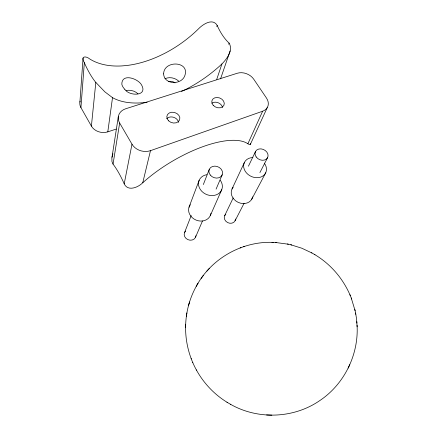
<?xml version="1.0" encoding="UTF-8"?>
<svg xmlns="http://www.w3.org/2000/svg" width="437" height="437" viewBox="0 0 437 437"><rect width="100%" height="100%" fill="white"/><g stroke="black" fill="none" stroke-linecap="round" stroke-linejoin="round"><path stroke-width="0.66" d="M191.297 358.93C187.364 348.502 185.359 337.32 185.632 326.171M185.649 325.636C185.954 311.346 189.948 297.138 197.12 284.777M185.605 327.586L185.676 324.194M183.256 90.688L186.386 89.115A89.235 49.457 -34.9 0 0 221.947 63.917C226.967 58.776 233.462 50.206 229.086 43.083A44.29 21.599 77.1 0 1 217.184 25.45C212.819 17.819 203.025 24.161 198.622 28.727A87.192 53.817 -35.8 0 1 163.99 53.713L159.052 56.094A87.192 53.817 -35.8 0 1 126.555 65.517L121.754 65.932A87.192 53.817 -35.8 0 1 89.869 59.061C85.636 55.575 80.353 56.105 84.33 62.688A48.687 15.295 72.9 0 0 95.818 82.413L104.853 91.841L112.517 97.653A89.235 49.457 -34.9 0 0 143.893 102.629L147.171 102.231M83.063 58.012L79.916 102.056M116.193 129.09L107.797 131.854A12.28 9.816 11.1 0 1 91.399 126.107L80.932 107.6L84.33 62.688M91.399 126.107L95.818 82.413M107.797 131.854L112.517 97.653M267.231 107.66L250.308 144.478L249.516 144.631L247.883 143.762A75.962 28.678 -30.8 0 0 223.34 141.167L218.877 142.009A75.962 28.678 -30.8 0 0 185.534 154.092L180.159 156.839A75.962 28.678 -30.8 0 0 142.757 182.748C138.119 187.44 127.894 191.739 124.206 183.846A39.783 11.586 68.8 0 0 113.041 164.11L111.954 161.575L111.867 158.178L118.318 116.663M186.359 316.404L186.599 314.875M186.654 314.493L186.899 312.941M113.041 164.11L119.651 123.01A13.667 10.898 13.9 0 1 125.73 108.753L237.264 73.252A12.509 9.456 22.8 0 1 253.771 79.239L266.477 98.046A12.635 9.674 24.2 0 1 262.637 111.222L247.883 143.762M112.003 157.227L112.954 153.72M124.206 183.846L131.985 144.183L119.651 123.01M142.757 182.748L150.486 150.661L262.637 111.222M188.565 305.381L189.03 303.786M189.101 303.54L189.571 301.934M216.818 26.646L217.184 25.45M216.73 79.397L221.947 63.917M228.693 44.252L229.086 43.083M230.091 51.014L220.554 78.857M250.341 144.401L250.319 143.445M189.013 207.209L199.168 180.263M184.545 232.593L191.22 215.528M203.336 184.551L209.268 169.381M230.425 404.241C257.628 419.853 293.396 418.591 319.327 400.893C344.061 384.626 358.843 354.784 357.062 325.265M195.563 237.149L202.495 220.936M216.08 189.134L222.209 174.789M210.416 215.337L221.756 189.674M232.025 188.975L244.452 162.351M348.163 368.085L349.769 364.677M224.7 215.627L233.2 197.934M248.44 166.207L255.476 151.568M235.111 220.712L244.103 203.26M259.911 172.571L267.657 157.528M251.679 199.316L265.734 172.757M197.174 284.695C212.185 257.999 242.65 241.038 273.251 242.377M196.229 286.328L198.065 283.138M201.151 278.418L203.336 275.447M206.881 271.12L209.378 268.411M182.939 90.841L182.311 91.147M181.371 91.595L181.683 91.448M240.159 247.926L240.951 247.648M243.556 246.719L244.332 246.446M271.847 415.15L266.581 414.975M275.545 242.486L288.311 244.201M271.961 242.327L276.768 242.535M290.813 244.775L301.82 248.221L311.914 252.974M287.317 243.977L291.73 244.982M314.645 254.547C323.877 260.015 332 267.275 338.609 275.714L338.899 276.075C343.477 282.089 347.349 288.628 350.288 295.592M311.526 252.761L314.957 254.722M191.133 358.515C197.874 376.601 210.765 392.333 227.256 402.384M226.945 402.204L230.812 404.465M124.791 89.274C128.91 96.233 147.963 96.582 141.675 85.149C138.294 78.529 121.584 72.81 121.83 84.308A10.701 6.593 31.1 0 0 124.785 89.279M196.344 369.899L196.508 370.177M351.255 298.012L355.101 310.702M349.911 294.685L351.659 298.995M192.646 362.262L192.799 362.644M355.571 313.001L356.428 317.961L357.149 326.794M354.839 309.456L355.849 314.323M356.832 321.616L356.92 323.08M150.486 150.661A13.787 11.198 14.9 0 1 131.985 144.183M166.721 118.706A6.604 5.26 17.6 0 1 173.609 117.291A6.604 5.26 17.6 0 1 178.509 122.365M211.907 103.192A6.375 4.971 21.3 0 1 218.249 102.771A6.375 4.971 21.3 0 1 222.499 107.447M264.303 163.132A11.843 9.598 26.4 0 1 260.37 177.214A11.843 9.598 26.4 0 1 244.267 169.338A11.843 9.598 26.4 0 1 252.881 157.549M252.597 196.847A11.111 9.243 26.5 0 1 237.936 202.238A11.111 9.243 26.5 0 1 233.129 187.331M235.527 218.997A5.796 4.938 26.5 0 1 227.743 222.63A5.796 4.938 26.5 0 1 225.787 214.239M220.308 180.279A12.236 10.22 22.7 0 1 216.157 194.88A12.236 10.22 22.7 0 1 199.419 187.888A12.236 10.22 22.7 0 1 206.87 174.669M210.951 213.311A11.455 9.8 22.4 0 1 196.038 220.068A11.455 9.8 22.4 0 1 190.319 204.745M195.902 235.701A5.96 5.211 22 0 1 187.85 239.623A5.96 5.211 22 0 1 185.599 231.064M80.932 107.6A12.192 9.581 10.6 0 1 80.157 101.1M164.962 78.78A10.45 8.057 17.4 0 1 178.662 81.091M168.677 81.593A5.807 4.479 17.4 0 1 175.029 82.877M126.211 90.535A10.81 8.467 13.9 0 1 137.928 93.753M163.613 73.875C164.072 84.483 180.191 85.177 184.403 76.699C191.335 61.043 163.875 59.645 163.613 73.875M168.611 120.831A6.67 5.293 17.7 0 0 179.634 119.842A6.67 5.293 17.7 0 0 171.785 112.233A6.67 5.293 17.7 0 0 168.611 120.831M213.196 105.262A6.44 4.998 21.3 0 0 223.902 105.306A6.44 4.998 21.3 0 0 216.992 97.473A6.44 4.998 21.3 0 0 213.196 105.262M256.202 156.97A6.784 5.424 26.4 0 0 267.477 157.866A6.784 5.424 26.4 0 0 260.987 148.875A6.784 5.424 26.4 0 0 256.202 156.97M210.279 175.046A7.014 5.785 22.8 0 0 222.04 175.166A7.014 5.785 22.8 0 0 214.867 166.126A7.014 5.785 22.8 0 0 210.279 175.046"/></g></svg>
